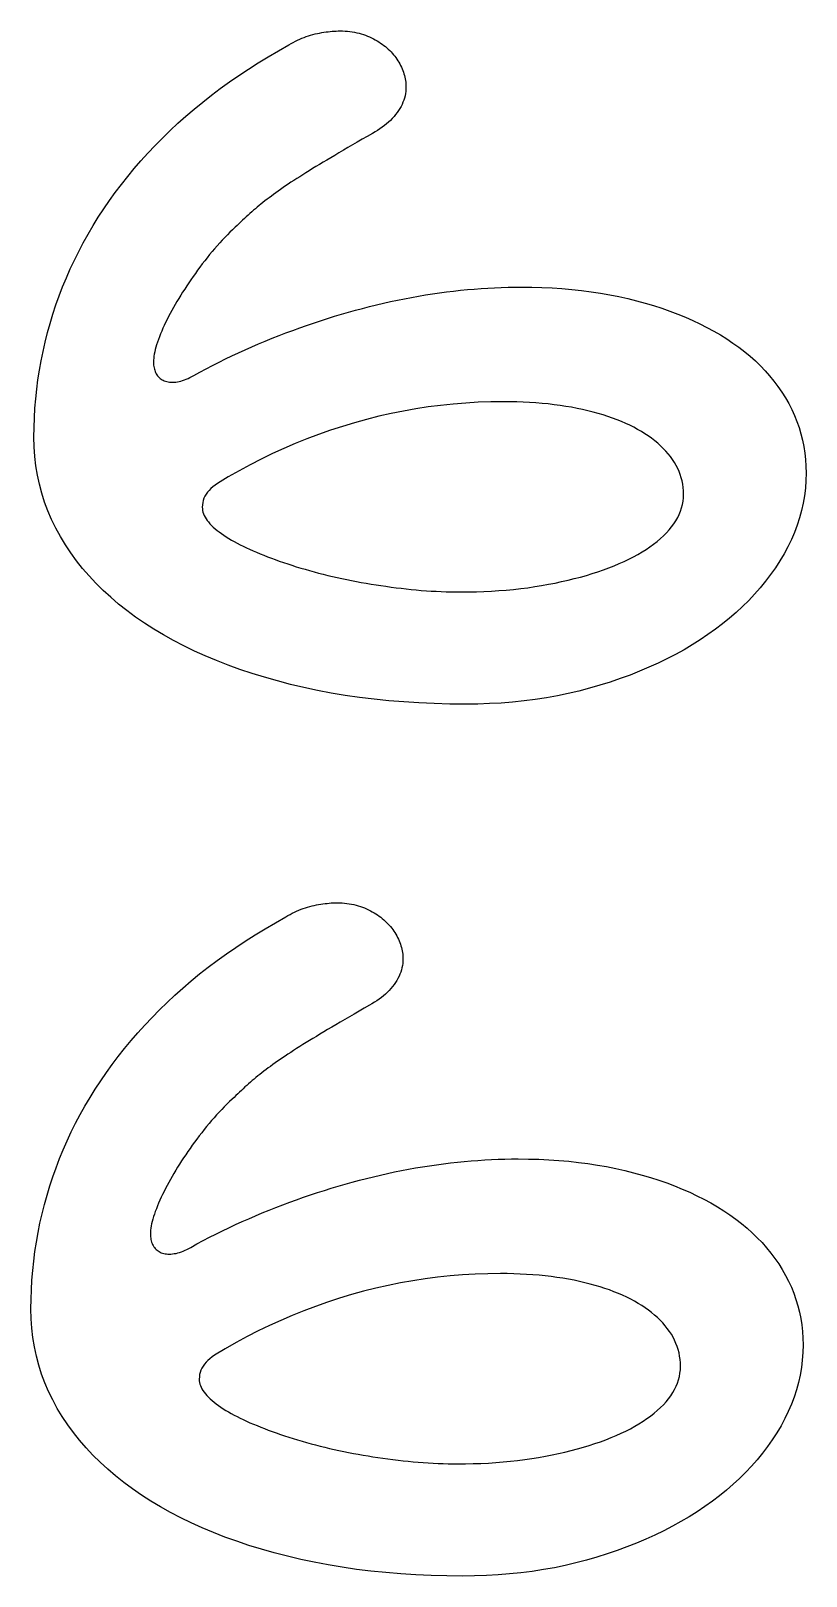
# Model space of a CAD drawing. Header units: millimetres. Extents: x 0 to 54.3, y 0.2 to 27.6.
# Drawn here: x 12.454 to 14.717, y 14.558 to 19.07 of the extents above; entities that cross this region are included whole.
import ezdxf

# ---------------------------------------------------------------- set-up
doc = ezdxf.new("R2010")
doc.units = ezdxf.units.MM

msp = doc.modelspace()

# ---------------------------------------------------------------- linework, layer by layer
for points in [[(13.2073, 19.0285), (13.2135, 19.0323), (13.2198, 19.0358), (13.2261, 19.0392), (13.2324, 19.0424), (13.2387, 19.0453), (13.2451, 19.0481), (13.2515, 19.0507), (13.2579, 19.0531), (13.2644, 19.0552), (13.2708, 19.0572), (13.2773, 19.059), (13.2838, 19.0606), (13.2903, 19.062), (13.2967, 19.0633), (13.3031, 19.0645), (13.3094, 19.0655), (13.3156, 19.0664), (13.3217, 19.0672), (13.3277, 19.0679), (13.3337, 19.0685), (13.3396, 19.0689), (13.3454, 19.0692), (13.3512, 19.0694), (13.3568, 19.0695), (13.3642, 19.0694), (13.3714, 19.0691), (13.3785, 19.0685), (13.3855, 19.0678), (13.3924, 19.0668), (13.3991, 19.0657), (13.4057, 19.0643), (13.4122, 19.0627), (13.4186, 19.061), (13.4248, 19.059), (13.431, 19.0568), (13.437, 19.0543), (13.4428, 19.0518), (13.4485, 19.0491), (13.4541, 19.0463), (13.4595, 19.0434), (13.4648, 19.0403), (13.4699, 19.0372), (13.4749, 19.034), (13.4797, 19.0306), (13.4844, 19.0271), (13.4889, 19.0236), (13.4933, 19.0199), (13.4975, 19.0161), (13.5016, 19.0122), (13.5055, 19.0082), (13.5092, 19.0041), (13.5128, 18.9999), (13.5163, 18.9957), (13.5195, 18.9914), (13.5226, 18.9869), (13.5256, 18.9824), (13.5284, 18.9778), (13.531, 18.9732), (13.5335, 18.9684), (13.5358, 18.9635), (13.5379, 18.9586), (13.5399, 18.9538), (13.5416, 18.9489), (13.5432, 18.944), (13.5446, 18.9392), (13.5458, 18.9344), (13.5468, 18.9296), (13.5476, 18.9248), (13.5483, 18.92), (13.5488, 18.9152), (13.549, 18.9104), (13.5491, 18.9057), (13.549, 18.8992), (13.5484, 18.8927), (13.5475, 18.8863), (13.5463, 18.8799), (13.5447, 18.8736), (13.5427, 18.8674), (13.5403, 18.8612), (13.5377, 18.855), (13.5346, 18.8489), (13.5312, 18.8429), (13.5274, 18.8368), (13.5233, 18.8309), (13.5189, 18.825), (13.5141, 18.8193), (13.5091, 18.8137), (13.5038, 18.8083), (13.4982, 18.8031), (13.4924, 18.7979), (13.4862, 18.793), (13.4798, 18.7882), (13.4731, 18.7835), (13.4661, 18.779), (13.4588, 18.7746), (13.4512, 18.7703), (13.436, 18.7616), (13.4212, 18.753), (13.4068, 18.7446), (13.3928, 18.7365), (13.3793, 18.7286), (13.3662, 18.7209), (13.3535, 18.7135), (13.3412, 18.7062), (13.3294, 18.6992), (13.3179, 18.6924), (13.3069, 18.6859), (13.2963, 18.6795), (13.286, 18.6734), (13.276, 18.6673), (13.2663, 18.6613), (13.2568, 18.6554), (13.2476, 18.6496), (13.2387, 18.6439), (13.23, 18.6383), (13.2215, 18.6329), (13.2133, 18.6275), (13.2054, 18.6222), (13.1978, 18.617), (13.1904, 18.6119), (13.1832, 18.6069), (13.1761, 18.6019), (13.1693, 18.597), (13.1626, 18.5921), (13.156, 18.5873), (13.1496, 18.5825), (13.1434, 18.5778), (13.1373, 18.5731), (13.1314, 18.5685), (13.1257, 18.5639), (13.1201, 18.5594), (13.1147, 18.5549), (13.1093, 18.5504), (13.104, 18.5459), (13.0987, 18.5412), (13.0933, 18.5365), (13.088, 18.5317), (13.0826, 18.5269), (13.0773, 18.5219), (13.072, 18.5169), (13.0666, 18.5118), (13.0613, 18.5067), (13.0559, 18.5015), (13.0506, 18.4961), (13.0429, 18.4889), (13.0353, 18.4816), (13.0277, 18.474), (13.0201, 18.4663), (13.0126, 18.4584), (13.0052, 18.4503), (12.9978, 18.4421), (12.9904, 18.4336), (12.9832, 18.425), (12.9759, 18.4163), (12.9687, 18.4073), (12.9616, 18.3982), (12.9545, 18.389), (12.9476, 18.3798), (12.9408, 18.3707), (12.9342, 18.3615), (12.9277, 18.3524), (12.9213, 18.3432), (12.915, 18.3341), (12.9089, 18.325), (12.903, 18.3159), (12.8971, 18.3068), (12.8914, 18.2978), (12.8859, 18.2887), (12.8805, 18.2797), (12.8753, 18.2707), (12.8702, 18.2618), (12.8653, 18.253), (12.8606, 18.2442), (12.8561, 18.2355), (12.8517, 18.2269), (12.8475, 18.2183), (12.8435, 18.2098), (12.8396, 18.2013), (12.836, 18.1929), (12.8325, 18.1846), (12.8292, 18.1764), (12.8262, 18.1684), (12.8235, 18.1607), (12.8211, 18.1533), (12.819, 18.1461), (12.8171, 18.1392), (12.8156, 18.1325), (12.8143, 18.126), (12.8133, 18.1198), (12.8126, 18.1138), (12.8121, 18.1081), (12.812, 18.1027), (12.8121, 18.0983), (12.8124, 18.094), (12.8129, 18.09), (12.8136, 18.086), (12.8145, 18.0823), (12.8156, 18.0786), (12.8168, 18.0751), (12.8183, 18.0718), (12.82, 18.0686), (12.8219, 18.0656), (12.824, 18.0627), (12.8262, 18.0599), (12.8287, 18.0574), (12.8313, 18.055), (12.8341, 18.0529), (12.8371, 18.051), (12.8403, 18.0494), (12.8436, 18.0479), (12.8471, 18.0467), (12.8508, 18.0457), (12.8546, 18.0449), (12.8586, 18.0443), (12.8628, 18.044), (12.8672, 18.0439), (12.872, 18.044), (12.8768, 18.0444), (12.8818, 18.0451), (12.8868, 18.0461), (12.8919, 18.0473), (12.897, 18.0488), (12.9023, 18.0506), (12.9076, 18.0526), (12.9129, 18.0549), (12.9184, 18.0575), (12.9239, 18.0604), (12.9295, 18.0635), (12.9477, 18.0735), (12.966, 18.0833), (12.9845, 18.093), (13.0032, 18.1025), (13.022, 18.1118), (13.041, 18.1209), (13.0602, 18.1299), (13.0795, 18.1387), (13.0989, 18.1473), (13.1186, 18.1557), (13.1384, 18.164), (13.1583, 18.1721), (13.1784, 18.18), (13.1984, 18.1877), (13.2186, 18.1952), (13.2387, 18.2026), (13.2589, 18.2097), (13.2792, 18.2166), (13.2994, 18.2233), (13.3197, 18.2299), (13.3401, 18.2362), (13.3605, 18.2423), (13.3809, 18.2483), (13.4014, 18.254), (13.4218, 18.2595), (13.4423, 18.2648), (13.4628, 18.2699), (13.4833, 18.2747), (13.5037, 18.2793), (13.5242, 18.2836), (13.5447, 18.2877), (13.5652, 18.2916), (13.5856, 18.2952), (13.6061, 18.2986), (13.6266, 18.3018), (13.6471, 18.3047), (13.6675, 18.3074), (13.6878, 18.3099), (13.708, 18.3121), (13.7282, 18.3141), (13.7482, 18.3159), (13.7681, 18.3174), (13.788, 18.3187), (13.8077, 18.3198), (13.8273, 18.3206), (13.8469, 18.3212), (13.8663, 18.3215), (13.8856, 18.3217), (13.916, 18.3214), (13.9459, 18.3205), (13.9755, 18.3192), (14.0045, 18.3172), (14.0332, 18.3147), (14.0615, 18.3116), (14.0893, 18.308), (14.1167, 18.3039), (14.1437, 18.2991), (14.1703, 18.2938), (14.1964, 18.288), (14.2222, 18.2816), (14.2474, 18.2747), (14.272, 18.2674), (14.2961, 18.2596), (14.3195, 18.2514), (14.3424, 18.2428), (14.3646, 18.2337), (14.3863, 18.2243), (14.4073, 18.2143), (14.4278, 18.204), (14.4477, 18.1932), (14.467, 18.182), (14.4857, 18.1703), (14.5037, 18.1582), (14.5211, 18.1458), (14.5378, 18.1329), (14.5537, 18.1196), (14.569, 18.1059), (14.5836, 18.0917), (14.5975, 18.0772), (14.6107, 18.0623), (14.6232, 18.047), (14.635, 18.0312), (14.6462, 18.0151), (14.6566, 17.9985), (14.6663, 17.9816), (14.6751, 17.9644), (14.6831, 17.947), (14.6902, 17.9294), (14.6965, 17.9114), (14.702, 17.8932), (14.7066, 17.8748), (14.7104, 17.8561), (14.7134, 17.8371), (14.7155, 17.8178), (14.7167, 17.7984), (14.7171, 17.7786), (14.7166, 17.7564), (14.715, 17.7344), (14.7124, 17.7125), (14.7086, 17.6908), (14.7039, 17.6692), (14.698, 17.6477), (14.6911, 17.6264), (14.6831, 17.6053), (14.6741, 17.5843), (14.664, 17.5635), (14.6528, 17.5428), (14.6406, 17.5222), (14.6274, 17.5019), (14.6135, 17.4821), (14.5987, 17.4627), (14.5832, 17.4437), (14.5669, 17.4251), (14.5498, 17.4069), (14.5319, 17.3892), (14.5132, 17.3719), (14.4937, 17.355), (14.4734, 17.3385), (14.4523, 17.3224), (14.4305, 17.3068), (14.4079, 17.2916), (14.3846, 17.2769), (14.3607, 17.2628), (14.3361, 17.2492), (14.3109, 17.2361), (14.2849, 17.2235), (14.2583, 17.2115), (14.2311, 17.1999), (14.2031, 17.1889), (14.1745, 17.1784), (14.1453, 17.1684), (14.1153, 17.159), (14.0849, 17.1502), (14.054, 17.1421), (14.0227, 17.1348), (13.9911, 17.1283), (13.959, 17.1226), (13.9266, 17.1176), (13.8938, 17.1134), (13.8605, 17.1099), (13.8269, 17.1072), (13.7929, 17.1053), (13.7584, 17.1042), (13.7236, 17.1038), (13.6774, 17.1042), (13.6318, 17.1054), (13.5868, 17.1074), (13.5425, 17.1102), (13.4989, 17.1138), (13.4559, 17.1183), (13.4135, 17.1235), (13.3719, 17.1295), (13.3309, 17.1363), (13.2905, 17.144), (13.2508, 17.1524), (13.2117, 17.1617), (13.1735, 17.1716), (13.1361, 17.1822), (13.0997, 17.1934), (13.0641, 17.2053), (13.0295, 17.2178), (12.9958, 17.2309), (12.9631, 17.2446), (12.9312, 17.259), (12.9002, 17.274), (12.8702, 17.2896), (12.8411, 17.3059), (12.8129, 17.3228), (12.7857, 17.3403), (12.7595, 17.3583), (12.7343, 17.3769), (12.7102, 17.3961), (12.6871, 17.4158), (12.6651, 17.4361), (12.6441, 17.4569), (12.6242, 17.4783), (12.6052, 17.5002), (12.5874, 17.5227), (12.5705, 17.5458), (12.5547, 17.5694), (12.5401, 17.5935), (12.5267, 17.6179), (12.5146, 17.6428), (12.5038, 17.668), (12.4942, 17.6936), (12.4859, 17.7196), (12.4789, 17.746), (12.4732, 17.7728), (12.4688, 17.7999), (12.4656, 17.8274), (12.4637, 17.8554), (12.463, 17.8837), (12.4633, 17.9118), (12.4643, 17.9399), (12.466, 17.9678), (12.4683, 17.9957), (12.4712, 18.0235), (12.4748, 18.0512), (12.4791, 18.0789), (12.484, 18.1064), (12.4896, 18.1339), (12.4958, 18.1612), (12.5027, 18.1885), (12.5102, 18.2157), (12.5184, 18.2428), (12.5272, 18.2696), (12.5367, 18.2962), (12.5468, 18.3225), (12.5576, 18.3487), (12.569, 18.3746), (12.581, 18.4003), (12.5937, 18.4258), (12.607, 18.4511), (12.621, 18.4761), (12.6356, 18.5009), (12.6509, 18.5255), (12.6668, 18.5499), (12.6833, 18.5739), (12.7004, 18.5977), (12.7182, 18.6213), (12.7366, 18.6445), (12.7557, 18.6675), (12.7754, 18.6902), (12.7957, 18.7127), (12.8166, 18.7348), (12.8382, 18.7567), (12.8604, 18.7784), (12.8832, 18.7997), (12.9067, 18.8208), (12.9308, 18.8414), (12.9556, 18.8618), (12.981, 18.8817), (13.007, 18.9013), (13.0337, 18.9206), (13.061, 18.9395), (13.089, 18.958), (13.1176, 18.9762), (13.1468, 18.994), (13.1767, 19.0114), (13.2073, 19.0285)], [(14.3593, 17.7163), (14.359, 17.7263), (14.3582, 17.7362), (14.3569, 17.7459), (14.355, 17.7555), (14.3526, 17.7649), (14.3497, 17.7742), (14.3462, 17.7833), (14.3423, 17.7923), (14.3377, 17.8011), (14.3327, 17.8098), (14.3271, 17.8183), (14.321, 17.8267), (14.3144, 17.8349), (14.3074, 17.8429), (14.3, 17.8507), (14.2921, 17.8583), (14.2838, 17.8657), (14.2751, 17.873), (14.266, 17.88), (14.2565, 17.8868), (14.2465, 17.8934), (14.2362, 17.8999), (14.2254, 17.9061), (14.2142, 17.9121), (14.2025, 17.918), (14.1905, 17.9236), (14.1781, 17.9289), (14.1653, 17.9341), (14.1521, 17.939), (14.1385, 17.9437), (14.1245, 17.9482), (14.1101, 17.9525), (14.0953, 17.9565), (14.0801, 17.9604), (14.0645, 17.964), (14.0486, 17.9673), (14.0323, 17.9705), (14.0157, 17.9733), (13.9988, 17.9759), (13.9816, 17.9782), (13.9641, 17.9803), (13.9464, 17.982), (13.9284, 17.9835), (13.9101, 17.9847), (13.8915, 17.9857), (13.8726, 17.9864), (13.8535, 17.9868), (13.834, 17.9869), (13.797, 17.9865), (13.7601, 17.9852), (13.7233, 17.9831), (13.6867, 17.9801), (13.6502, 17.9763), (13.6139, 17.9716), (13.5777, 17.966), (13.5416, 17.9596), (13.5057, 17.9524), (13.4699, 17.9443), (13.4342, 17.9353), (13.3987, 17.9255), (13.3634, 17.9149), (13.3285, 17.9035), (13.2939, 17.8914), (13.2597, 17.8785), (13.2259, 17.8649), (13.1924, 17.8505), (13.1592, 17.8353), (13.1265, 17.8195), (13.094, 17.8028), (13.062, 17.7854), (13.0303, 17.7672), (12.999, 17.7483), (12.9918, 17.7435), (12.9854, 17.7385), (12.9795, 17.7333), (12.9742, 17.728), (12.9696, 17.7224), (12.9656, 17.7167), (12.9622, 17.7109), (12.9594, 17.7048), (12.9572, 17.6986), (12.9557, 17.6922), (12.9548, 17.6856), (12.9544, 17.6789), (12.9547, 17.6741), (12.9553, 17.6694), (12.9564, 17.6646), (12.958, 17.6598), (12.96, 17.655), (12.9625, 17.6502), (12.9653, 17.6454), (12.9687, 17.6405), (12.9725, 17.6357), (12.9767, 17.6308), (12.9814, 17.6259), (12.9865, 17.621), (12.992, 17.6161), (12.9978, 17.6113), (13.004, 17.6065), (13.0104, 17.6017), (13.0172, 17.597), (13.0243, 17.5923), (13.0318, 17.5877), (13.0395, 17.583), (13.0476, 17.5785), (13.056, 17.5739), (13.0647, 17.5694), (13.0737, 17.5649), (13.0831, 17.5605), (13.0927, 17.5561), (13.1026, 17.5517), (13.1127, 17.5473), (13.1231, 17.543), (13.1338, 17.5387), (13.1448, 17.5344), (13.156, 17.5301), (13.1675, 17.5259), (13.1793, 17.5217), (13.1914, 17.5175), (13.2037, 17.5133), (13.2162, 17.5092), (13.2289, 17.5052), (13.2417, 17.5013), (13.2546, 17.4975), (13.2676, 17.4938), (13.2807, 17.4902), (13.294, 17.4866), (13.3074, 17.4832), (13.3209, 17.4799), (13.3345, 17.4767), (13.3483, 17.4736), (13.3622, 17.4706), (13.3762, 17.4677), (13.3902, 17.4648), (13.4044, 17.4621), (13.4186, 17.4595), (13.4328, 17.457), (13.4472, 17.4545), (13.4616, 17.4522), (13.4761, 17.45), (13.4907, 17.4479), (13.5054, 17.4458), (13.5201, 17.4439), (13.5349, 17.4421), (13.5497, 17.4404), (13.5645, 17.4388), (13.5792, 17.4374), (13.5938, 17.4361), (13.6085, 17.435), (13.623, 17.4341), (13.6375, 17.4333), (13.652, 17.4326), (13.6664, 17.4321), (13.6808, 17.4317), (13.6951, 17.4315), (13.7094, 17.4314), (13.7321, 17.4316), (13.7546, 17.432), (13.7768, 17.4328), (13.7987, 17.4339), (13.8204, 17.4353), (13.8418, 17.437), (13.863, 17.439), (13.8839, 17.4413), (13.9045, 17.4439), (13.9249, 17.4469), (13.945, 17.4501), (13.9649, 17.4537), (13.9844, 17.4575), (14.0035, 17.4615), (14.0222, 17.4658), (14.0405, 17.4703), (14.0583, 17.475), (14.0757, 17.4799), (14.0927, 17.4851), (14.1093, 17.4905), (14.1255, 17.4961), (14.1412, 17.5019), (14.1565, 17.5079), (14.1714, 17.5142), (14.1858, 17.5207), (14.1997, 17.5273), (14.2131, 17.5342), (14.2259, 17.5412), (14.2382, 17.5484), (14.25, 17.5558), (14.2612, 17.5634), (14.2719, 17.5712), (14.2821, 17.5791), (14.2917, 17.5873), (14.3008, 17.5956), (14.3094, 17.6041), (14.3174, 17.6128), (14.3246, 17.6216), (14.3312, 17.6305), (14.3371, 17.6395), (14.3423, 17.6487), (14.3468, 17.658), (14.3506, 17.6674), (14.3537, 17.6769), (14.3562, 17.6866), (14.3579, 17.6964), (14.3589, 17.7063), (14.3593, 17.7163)], [(13.1983, 16.4829), (13.2046, 16.4866), (13.2108, 16.4902), (13.2171, 16.4936), (13.2235, 16.4967), (13.2298, 16.4997), (13.2362, 16.5025), (13.2426, 16.505), (13.249, 16.5074), (13.2554, 16.5096), (13.2619, 16.5116), (13.2684, 16.5133), (13.2749, 16.5149), (13.2814, 16.5163), (13.2878, 16.5176), (13.2941, 16.5188), (13.3004, 16.5199), (13.3066, 16.5208), (13.3127, 16.5216), (13.3188, 16.5223), (13.3247, 16.5228), (13.3306, 16.5233), (13.3365, 16.5236), (13.3422, 16.5238), (13.3479, 16.5238), (13.3553, 16.5237), (13.3625, 16.5234), (13.3696, 16.5229), (13.3766, 16.5221), (13.3834, 16.5212), (13.3902, 16.52), (13.3968, 16.5187), (13.4033, 16.5171), (13.4097, 16.5153), (13.4159, 16.5133), (13.422, 16.5111), (13.428, 16.5087), (13.4339, 16.5061), (13.4396, 16.5034), (13.4452, 16.5006), (13.4506, 16.4977), (13.4558, 16.4947), (13.461, 16.4916), (13.4659, 16.4883), (13.4707, 16.4849), (13.4754, 16.4815), (13.4799, 16.4779), (13.4843, 16.4742), (13.4886, 16.4704), (13.4926, 16.4665), (13.4965, 16.4625), (13.5003, 16.4584), (13.5039, 16.4543), (13.5073, 16.45), (13.5106, 16.4457), (13.5137, 16.4413), (13.5166, 16.4368), (13.5194, 16.4322), (13.5221, 16.4275), (13.5245, 16.4227), (13.5268, 16.4179), (13.529, 16.413), (13.5309, 16.4081), (13.5327, 16.4033), (13.5343, 16.3984), (13.5356, 16.3936), (13.5369, 16.3887), (13.5379, 16.3839), (13.5387, 16.3791), (13.5394, 16.3743), (13.5398, 16.3695), (13.5401, 16.3648), (13.5402, 16.36), (13.54, 16.3535), (13.5395, 16.3471), (13.5386, 16.3407), (13.5373, 16.3343), (13.5357, 16.328), (13.5337, 16.3217), (13.5314, 16.3155), (13.5287, 16.3094), (13.5257, 16.3033), (13.5223, 16.2972), (13.5185, 16.2912), (13.5144, 16.2852), (13.5099, 16.2794), (13.5052, 16.2737), (13.5002, 16.2681), (13.4949, 16.2627), (13.4893, 16.2574), (13.4834, 16.2523), (13.4773, 16.2473), (13.4708, 16.2425), (13.4641, 16.2378), (13.4571, 16.2333), (13.4498, 16.2289), (13.4423, 16.2247), (13.427, 16.2159), (13.4122, 16.2073), (13.3979, 16.199), (13.3839, 16.1909), (13.3704, 16.183), (13.3572, 16.1753), (13.3445, 16.1678), (13.3323, 16.1606), (13.3204, 16.1536), (13.309, 16.1468), (13.298, 16.1402), (13.2874, 16.1339), (13.2771, 16.1277), (13.2671, 16.1216), (13.2574, 16.1156), (13.2479, 16.1098), (13.2387, 16.104), (13.2297, 16.0983), (13.221, 16.0927), (13.2126, 16.0872), (13.2044, 16.0818), (13.1965, 16.0765), (13.1888, 16.0713), (13.1814, 16.0662), (13.1742, 16.0612), (13.1672, 16.0562), (13.1603, 16.0513), (13.1536, 16.0464), (13.1471, 16.0416), (13.1407, 16.0369), (13.1345, 16.0321), (13.1284, 16.0275), (13.1225, 16.0228), (13.1167, 16.0183), (13.1112, 16.0137), (13.1057, 16.0093), (13.1004, 16.0048), (13.0951, 16.0002), (13.0897, 15.9956), (13.0844, 15.9909), (13.079, 15.9861), (13.0737, 15.9812), (13.0684, 15.9763), (13.063, 15.9713), (13.0577, 15.9662), (13.0523, 15.961), (13.047, 15.9558), (13.0416, 15.9505), (13.034, 15.9433), (13.0263, 15.9359), (13.0187, 15.9284), (13.0112, 15.9206), (13.0037, 15.9127), (12.9962, 15.9047), (12.9888, 15.8964), (12.9815, 15.888), (12.9742, 15.8794), (12.967, 15.8706), (12.9598, 15.8617), (12.9526, 15.8526), (12.9456, 15.8434), (12.9386, 15.8342), (12.9319, 15.825), (12.9252, 15.8159), (12.9187, 15.8067), (12.9123, 15.7976), (12.9061, 15.7885), (12.9, 15.7794), (12.894, 15.7703), (12.8882, 15.7612), (12.8825, 15.7521), (12.8769, 15.7431), (12.8715, 15.734), (12.8663, 15.7251), (12.8613, 15.7162), (12.8564, 15.7074), (12.8517, 15.6986), (12.8471, 15.6899), (12.8428, 15.6812), (12.8386, 15.6726), (12.8345, 15.6641), (12.8307, 15.6557), (12.827, 15.6472), (12.8235, 15.6389), (12.8203, 15.6307), (12.8173, 15.6228), (12.8146, 15.6151), (12.8122, 15.6077), (12.81, 15.6005), (12.8082, 15.5935), (12.8066, 15.5868), (12.8053, 15.5804), (12.8043, 15.5741), (12.8036, 15.5682), (12.8032, 15.5625), (12.8031, 15.557), (12.8032, 15.5526), (12.8035, 15.5484), (12.8039, 15.5443), (12.8046, 15.5404), (12.8055, 15.5366), (12.8066, 15.533), (12.8079, 15.5295), (12.8094, 15.5261), (12.8111, 15.523), (12.8129, 15.5199), (12.815, 15.517), (12.8173, 15.5143), (12.8198, 15.5117), (12.8224, 15.5094), (12.8252, 15.5073), (12.8282, 15.5054), (12.8313, 15.5037), (12.8347, 15.5023), (12.8382, 15.501), (12.8418, 15.5), (12.8457, 15.4993), (12.8497, 15.4987), (12.8539, 15.4984), (12.8583, 15.4982), (12.863, 15.4984), (12.8679, 15.4988), (12.8728, 15.4995), (12.8778, 15.5004), (12.8829, 15.5016), (12.8881, 15.5031), (12.8933, 15.5049), (12.8986, 15.507), (12.904, 15.5093), (12.9094, 15.5119), (12.915, 15.5147), (12.9206, 15.5178), (12.9388, 15.5278), (12.9571, 15.5377), (12.9756, 15.5473), (12.9943, 15.5568), (13.0131, 15.5661), (13.0321, 15.5753), (13.0512, 15.5842), (13.0705, 15.593), (13.09, 15.6016), (13.1096, 15.6101), (13.1294, 15.6183), (13.1494, 15.6264), (13.1694, 15.6344), (13.1895, 15.6421), (13.2096, 15.6496), (13.2298, 15.6569), (13.25, 15.664), (13.2702, 15.671), (13.2905, 15.6777), (13.3108, 15.6842), (13.3311, 15.6905), (13.3515, 15.6967), (13.3719, 15.7026), (13.3924, 15.7083), (13.4129, 15.7139), (13.4334, 15.7192), (13.4538, 15.7242), (13.4743, 15.729), (13.4948, 15.7336), (13.5153, 15.738), (13.5357, 15.7421), (13.5562, 15.7459), (13.5767, 15.7496), (13.5972, 15.753), (13.6176, 15.7562), (13.6381, 15.7591), (13.6585, 15.7618), (13.6789, 15.7643), (13.6991, 15.7665), (13.7192, 15.7685), (13.7393, 15.7703), (13.7592, 15.7718), (13.779, 15.7731), (13.7988, 15.7741), (13.8184, 15.775), (13.8379, 15.7755), (13.8574, 15.7759), (13.8767, 15.776), (13.9071, 15.7757), (13.937, 15.7749), (13.9665, 15.7735), (13.9956, 15.7716), (14.0243, 15.7691), (14.0525, 15.766), (14.0804, 15.7624), (14.1078, 15.7582), (14.1348, 15.7535), (14.1613, 15.7482), (14.1875, 15.7423), (14.2132, 15.7359), (14.2384, 15.7291), (14.2631, 15.7217), (14.2871, 15.714), (14.3106, 15.7058), (14.3334, 15.6972), (14.3557, 15.6881), (14.3773, 15.6786), (14.3984, 15.6687), (14.4189, 15.6583), (14.4388, 15.6475), (14.458, 15.6363), (14.4767, 15.6247), (14.4948, 15.6126), (14.5122, 15.6001), (14.5288, 15.5872), (14.5448, 15.5739), (14.5601, 15.5602), (14.5747, 15.5461), (14.5886, 15.5316), (14.6018, 15.5166), (14.6143, 15.5013), (14.6261, 15.4856), (14.6372, 15.4694), (14.6477, 15.4528), (14.6573, 15.4359), (14.6662, 15.4188), (14.6742, 15.4014), (14.6813, 15.3837), (14.6876, 15.3658), (14.6931, 15.3476), (14.6977, 15.3291), (14.7015, 15.3104), (14.7044, 15.2914), (14.7065, 15.2722), (14.7078, 15.2527), (14.7082, 15.233), (14.7077, 15.2108), (14.7061, 15.1887), (14.7034, 15.1669), (14.6997, 15.1451), (14.6949, 15.1235), (14.6891, 15.1021), (14.6822, 15.0808), (14.6742, 15.0596), (14.6651, 15.0387), (14.655, 15.0178), (14.6439, 14.9971), (14.6316, 14.9766), (14.6185, 14.9563), (14.6045, 14.9364), (14.5898, 14.917), (14.5743, 14.898), (14.5579, 14.8794), (14.5408, 14.8613), (14.5229, 14.8435), (14.5042, 14.8262), (14.4848, 14.8093), (14.4645, 14.7928), (14.4434, 14.7768), (14.4215, 14.7611), (14.399, 14.7459), (14.3757, 14.7313), (14.3518, 14.7172), (14.3272, 14.7035), (14.3019, 14.6905), (14.276, 14.6779), (14.2494, 14.6658), (14.2221, 14.6543), (14.1942, 14.6433), (14.1656, 14.6328), (14.1363, 14.6228), (14.1064, 14.6133), (14.0759, 14.6045), (14.0451, 14.5965), (14.0138, 14.5892), (13.9822, 14.5827), (13.9501, 14.5769), (13.9177, 14.5719), (13.8848, 14.5677), (13.8516, 14.5643), (13.8179, 14.5616), (13.7839, 14.5597), (13.7495, 14.5585), (13.7147, 14.5581), (13.6684, 14.5585), (13.6228, 14.5597), (13.5779, 14.5618), (13.5336, 14.5646), (13.4899, 14.5682), (13.4469, 14.5726), (13.4046, 14.5778), (13.3629, 14.5839), (13.3219, 14.5907), (13.2815, 14.5983), (13.2418, 14.6068), (13.2028, 14.616), (13.1645, 14.626), (13.1272, 14.6366), (13.0907, 14.6478), (13.0552, 14.6596), (13.0206, 14.6721), (12.9869, 14.6852), (12.9541, 14.699), (12.9223, 14.7133), (12.8913, 14.7283), (12.8613, 14.744), (12.8322, 14.7602), (12.8039, 14.7771), (12.7767, 14.7946), (12.7505, 14.8127), (12.7254, 14.8313), (12.7013, 14.8504), (12.6782, 14.8702), (12.6562, 14.8904), (12.6352, 14.9113), (12.6152, 14.9326), (12.5963, 14.9546), (12.5784, 14.9771), (12.5616, 15.0001), (12.5458, 15.0237), (12.5311, 15.0478), (12.5178, 15.0723), (12.5057, 15.0971), (12.4948, 15.1224), (12.4853, 15.148), (12.477, 15.174), (12.47, 15.2004), (12.4643, 15.2271), (12.4598, 15.2543), (12.4566, 15.2818), (12.4547, 15.3097), (12.4541, 15.338), (12.4544, 15.3662), (12.4554, 15.3942), (12.457, 15.4222), (12.4593, 15.4501), (12.4623, 15.4779), (12.4659, 15.5056), (12.4701, 15.5332), (12.475, 15.5608), (12.4806, 15.5882), (12.4868, 15.6156), (12.4937, 15.6429), (12.5013, 15.6701), (12.5094, 15.6971), (12.5183, 15.7239), (12.5277, 15.7505), (12.5379, 15.7769), (12.5486, 15.8031), (12.56, 15.829), (12.5721, 15.8547), (12.5847, 15.8802), (12.5981, 15.9054), (12.612, 15.9305), (12.6267, 15.9553), (12.6419, 15.9799), (12.6578, 16.0042), (12.6743, 16.0283), (12.6915, 16.0521), (12.7093, 16.0756), (12.7277, 16.0989), (12.7467, 16.1219), (12.7664, 16.1446), (12.7867, 16.167), (12.8077, 16.1892), (12.8292, 16.2111), (12.8514, 16.2327), (12.8743, 16.2541), (12.8977, 16.2751), (12.9219, 16.2958), (12.9466, 16.3161), (12.972, 16.3361), (12.998, 16.3557), (13.0247, 16.3749), (13.0521, 16.3938), (13.08, 16.4123), (13.1086, 16.4305), (13.1379, 16.4483), (13.1678, 16.4658), (13.1983, 16.4829)], [(14.3503, 15.1706), (14.3501, 15.1807), (14.3493, 15.1905), (14.3479, 15.2002), (14.3461, 15.2098), (14.3437, 15.2192), (14.3408, 15.2285), (14.3373, 15.2376), (14.3333, 15.2466), (14.3288, 15.2554), (14.3237, 15.2641), (14.3182, 15.2726), (14.312, 15.281), (14.3055, 15.2892), (14.2984, 15.2972), (14.291, 15.3051), (14.2832, 15.3127), (14.2749, 15.3201), (14.2662, 15.3273), (14.2571, 15.3343), (14.2475, 15.3412), (14.2376, 15.3478), (14.2272, 15.3542), (14.2164, 15.3605), (14.2052, 15.3665), (14.1936, 15.3723), (14.1816, 15.3779), (14.1692, 15.3833), (14.1563, 15.3885), (14.1431, 15.3934), (14.1295, 15.3981), (14.1155, 15.4026), (14.1011, 15.4068), (14.0864, 15.4109), (14.0712, 15.4147), (14.0556, 15.4183), (14.0396, 15.4217), (14.0233, 15.4248), (14.0067, 15.4277), (13.9898, 15.4303), (13.9727, 15.4326), (13.9552, 15.4346), (13.9375, 15.4364), (13.9194, 15.4379), (13.9011, 15.4391), (13.8825, 15.44), (13.8637, 15.4407), (13.8445, 15.4411), (13.8251, 15.4413), (13.788, 15.4408), (13.7512, 15.4396), (13.7144, 15.4374), (13.6778, 15.4344), (13.6413, 15.4306), (13.605, 15.4259), (13.5687, 15.4204), (13.5327, 15.414), (13.4967, 15.4067), (13.4609, 15.3986), (13.4253, 15.3897), (13.3897, 15.3798), (13.3545, 15.3692), (13.3195, 15.3579), (13.285, 15.3457), (13.2508, 15.3329), (13.2169, 15.3192), (13.1834, 15.3048), (13.1503, 15.2897), (13.1175, 15.2738), (13.0851, 15.2572), (13.053, 15.2398), (13.0213, 15.2216), (12.99, 15.2027), (12.9829, 15.1978), (12.9764, 15.1928), (12.9705, 15.1877), (12.9653, 15.1823), (12.9606, 15.1768), (12.9566, 15.1711), (12.9532, 15.1652), (12.9504, 15.1592), (12.9483, 15.1529), (12.9467, 15.1465), (12.9458, 15.14), (12.9455, 15.1332), (12.9457, 15.1285), (12.9464, 15.1237), (12.9475, 15.1189), (12.9491, 15.1142), (12.9511, 15.1093), (12.9535, 15.1045), (12.9564, 15.0997), (12.9597, 15.0949), (12.9635, 15.09), (12.9678, 15.0851), (12.9724, 15.0803), (12.9775, 15.0754), (12.983, 15.0705), (12.9889, 15.0657), (12.995, 15.0609), (13.0015, 15.0561), (13.0083, 15.0514), (13.0154, 15.0467), (13.0228, 15.042), (13.0306, 15.0374), (13.0386, 15.0328), (13.047, 15.0283), (13.0558, 15.0238), (13.0648, 15.0193), (13.0741, 15.0149), (13.0837, 15.0104), (13.0936, 15.006), (13.1038, 15.0017), (13.1142, 14.9973), (13.1249, 14.993), (13.1359, 14.9887), (13.1471, 14.9845), (13.1586, 14.9802), (13.1704, 14.976), (13.1824, 14.9718), (13.1948, 14.9677), (13.2073, 14.9636), (13.2199, 14.9595), (13.2327, 14.9556), (13.2456, 14.9518), (13.2586, 14.9481), (13.2718, 14.9445), (13.285, 14.941), (13.2984, 14.9376), (13.3119, 14.9343), (13.3256, 14.9311), (13.3393, 14.9279), (13.3532, 14.9249), (13.3672, 14.922), (13.3813, 14.9192), (13.3954, 14.9165), (13.4096, 14.9138), (13.4239, 14.9113), (13.4383, 14.9089), (13.4527, 14.9066), (13.4672, 14.9043), (13.4818, 14.9022), (13.4964, 14.9002), (13.5111, 14.8983), (13.5259, 14.8964), (13.5408, 14.8947), (13.5555, 14.8932), (13.5702, 14.8918), (13.5849, 14.8905), (13.5995, 14.8894), (13.6141, 14.8884), (13.6286, 14.8876), (13.6431, 14.8869), (13.6575, 14.8864), (13.6718, 14.886), (13.6862, 14.8858), (13.7004, 14.8858), (13.7232, 14.8859), (13.7456, 14.8864), (13.7678, 14.8871), (13.7898, 14.8882), (13.8114, 14.8896), (13.8329, 14.8913), (13.854, 14.8933), (13.8749, 14.8956), (13.8956, 14.8983), (13.916, 14.9012), (13.9361, 14.9045), (13.9559, 14.908), (13.9755, 14.9118), (13.9946, 14.9159), (14.0132, 14.9201), (14.0315, 14.9246), (14.0494, 14.9293), (14.0668, 14.9343), (14.0838, 14.9394), (14.1004, 14.9448), (14.1165, 14.9504), (14.1323, 14.9562), (14.1476, 14.9623), (14.1625, 14.9685), (14.1769, 14.975), (14.1908, 14.9817), (14.2042, 14.9885), (14.217, 14.9956), (14.2293, 15.0028), (14.241, 15.0102), (14.2523, 15.0178), (14.263, 15.0255), (14.2731, 15.0335), (14.2828, 15.0416), (14.2919, 15.0499), (14.3005, 15.0585), (14.3084, 15.0671), (14.3157, 15.0759), (14.3223, 15.0848), (14.3282, 15.0939), (14.3334, 15.103), (14.3379, 15.1123), (14.3417, 15.1217), (14.3448, 15.1313), (14.3472, 15.1409), (14.3489, 15.1507), (14.35, 15.1606), (14.3503, 15.1706)]]:
    msp.add_lwpolyline(points, close=True)

doc.saveas('drawing.dxf')
